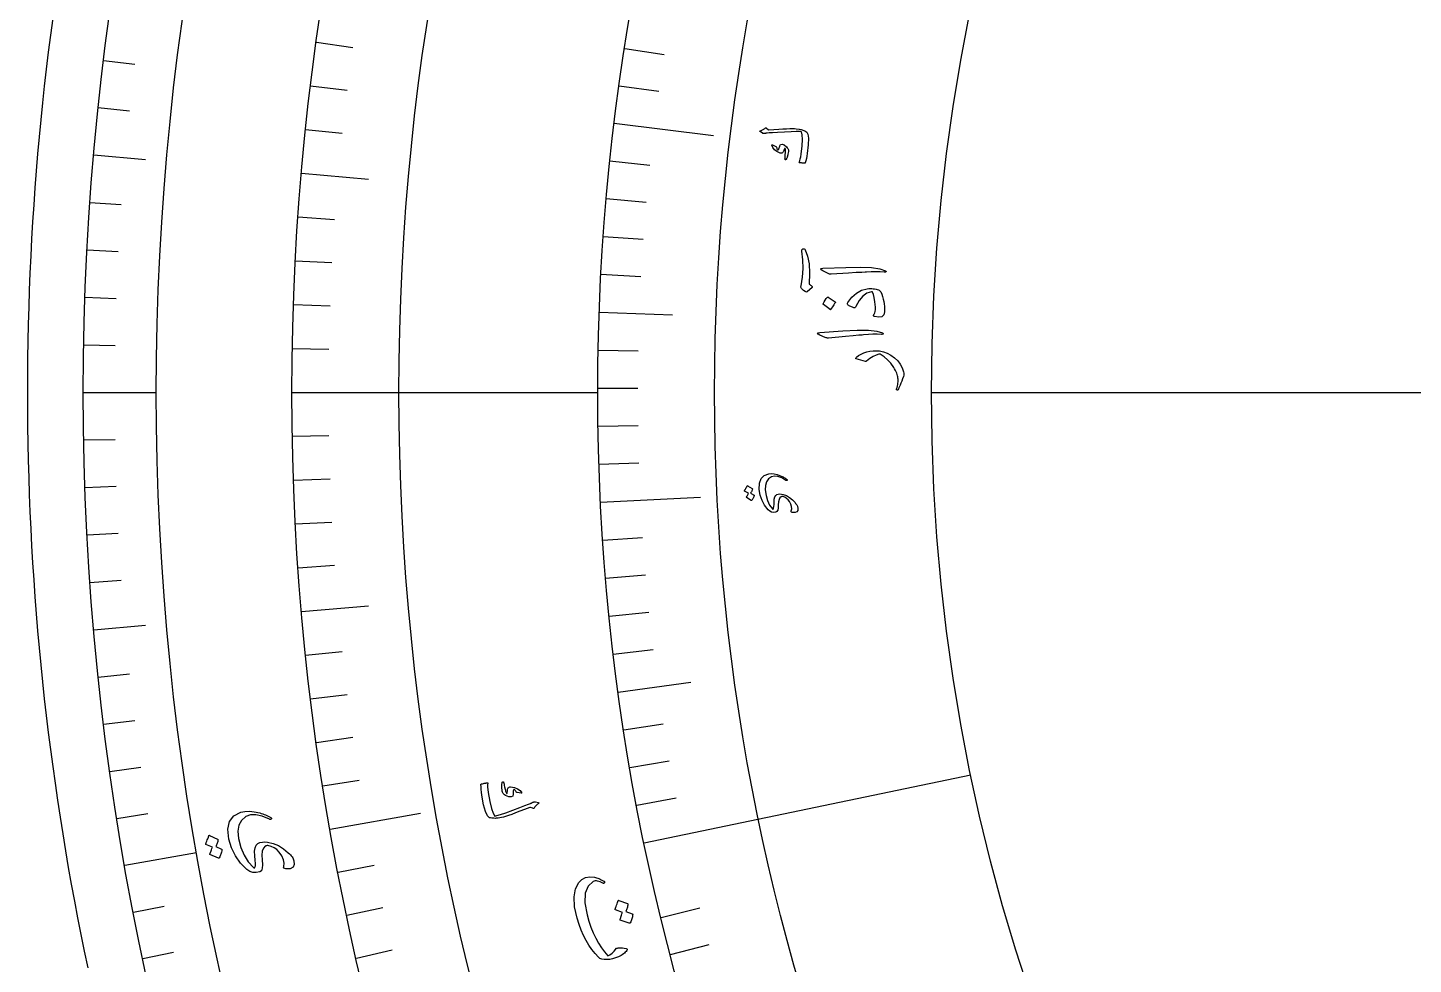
# Model space of a CAD drawing. Header units: millimetres. Extents: x -92 to 92, y -92 to 120.
# Drawn here: x -92.5 to -46.41, y -19.04 to 12.14 of the extents above; entities that cross this region are included whole.
import ezdxf

# ---------------------------------------------------------------- set-up
doc = ezdxf.new("R2010")
doc.units = ezdxf.units.MM
for name, color, linetype in [('CUT_OUTER', 1, 'Continuous'), ('ENGRAVE', 7, 'Continuous'), ('ENGRAVE_FINE', 8, 'Continuous'), ('TEXT', 5, 'Continuous')]:
    doc.layers.add(name, color=color, linetype=linetype)

msp = doc.modelspace()

# ---------------------------------------------------------------- linework, layer by layer
at = {"layer": 'CUT_OUTER'}
msp.add_lwpolyline([(-90.4944, -19.1578), (-90.6102, -18.6022), (-90.7226, -18.0459), (-90.8317, -17.4889), (-90.9373, -16.9312), (-91.0394, -16.3729), (-91.1382, -15.814), (-91.2335, -15.2545), (-91.3254, -14.6944), (-91.4138, -14.1337), (-91.4988, -13.5726), (-91.5804, -13.0109), (-91.6585, -12.4487), (-91.7332, -11.8861), (-91.8044, -11.323), (-91.8721, -10.7595), (-91.9364, -10.1956), (-91.9972, -9.6313), (-92.0546, -9.0666), (-92.1085, -8.5016), (-92.1589, -7.9363), (-92.2059, -7.3706), (-92.2494, -6.8047), (-92.2894, -6.2386), (-92.3259, -5.6722), (-92.359, -5.1056), (-92.3886, -4.5388), (-92.4147, -3.9718), (-92.4373, -3.4047), (-92.4565, -2.8374), (-92.4721, -2.2701), (-92.4843, -1.7026), (-92.493, -1.1351), (-92.4983, -0.5676), (-92.5, 0), (-92.4983, 0.5676), (-92.493, 1.1351), (-92.4843, 1.7026), (-92.4721, 2.2701), (-92.4565, 2.8374), (-92.4373, 3.4047), (-92.4147, 3.9718), (-92.3886, 4.5388), (-92.359, 5.1056), (-92.3259, 5.6722), (-92.2894, 6.2386), (-92.2494, 6.8047), (-92.2059, 7.3706), (-92.1589, 7.9363), (-92.1085, 8.5016), (-92.0546, 9.0666), (-91.9972, 9.6313), (-91.9364, 10.1956), (-91.8721, 10.7595), (-91.8044, 11.323), (-91.7332, 11.8861), (-91.6585, 12.4487)], dxfattribs=at)
at = {"layer": 'ENGRAVE'}
for points in [[(-72.9902, 8.9549), (-69.685, 8.5494)], [(-90.305, 7.9007), (-88.5773, 7.7495)], [(-83.3939, 7.296), (-81.164, 7.1009)], [(-73.4891, 2.6675), (-71.0487, 2.5789)], [(-90.65, 0), (-88.2219, 0)], [(-83.7125, 0), (-73.5375, 0)], [(-62.4375, 0), (62.4375, 0)], [(-73.4465, -3.6577), (-70.1206, -3.4921)], [(-83.3939, -7.296), (-81.164, -7.1009)], [(-90.305, -7.9007), (-88.5773, -7.7495)], [(-72.858, -9.9739), (-70.4385, -9.6427)], [(-71.9938, -14.9885), (-61.1268, -12.7261)], [(-82.4407, -14.5365), (-79.4346, -14.0065)], [(-89.2728, -15.7412), (-86.8816, -15.3196)]]:
    msp.add_lwpolyline(points, dxfattribs=at)
for radius in [90.65, 90.65, 88.2219, 83.7125, 83.7125, 80.1513, 73.5375, 73.5375, 69.6525, 62.4375, 62.4375]:
    msp.add_circle((0, 0), radius, dxfattribs=at)
at = {"layer": 'ENGRAVE_FINE'}
for points in [[(-82.8978, 11.6505), (-81.6887, 11.4806)], [(-72.6408, 11.4491), (-71.325, 11.2417)], [(-89.9743, 11.0475), (-88.9414, 10.9206)], [(-83.0885, 10.202), (-81.8766, 10.0532)], [(-72.8261, 10.2039), (-71.507, 10.019)], [(-90.1534, 9.4755), (-89.1185, 9.3667)], [(-83.2539, 8.7503), (-82.0396, 8.6227)], [(-73.133, 7.7027), (-71.8083, 7.5632)], [(-90.4292, 6.3234), (-89.3911, 6.2508)], [(-73.2543, 6.4474), (-71.9274, 6.3307)], [(-83.5086, 5.8395), (-82.2906, 5.7543)], [(-73.3542, 5.1896), (-72.0255, 5.0956)], [(-90.5258, 4.7443), (-89.4866, 4.6898)], [(-83.5978, 4.3812), (-82.3784, 4.3173)], [(-73.4324, 3.9295), (-72.1023, 3.8583)], [(-90.5948, 3.1636), (-89.5548, 3.1273)], [(-83.6615, 2.9215), (-82.4412, 2.8789)], [(-90.6362, 1.5821), (-89.5957, 1.5639)], [(-83.6998, 1.461), (-82.4789, 1.4397)], [(-73.5241, 1.404), (-72.1923, 1.3786)], [(-73.5374, 0.1393), (-72.2054, 0.1368)], [(-73.5289, -1.1261), (-72.197, -1.1057)], [(-90.6362, -1.5821), (-89.5957, -1.5639)], [(-83.6998, -1.461), (-82.4789, -1.4397)], [(-73.4986, -2.3919), (-72.1673, -2.3486)], [(-90.5948, -3.1636), (-89.5548, -3.1273)], [(-83.6615, -2.9215), (-82.4412, -2.8789)], [(-83.5978, -4.3812), (-82.3784, -4.3173)], [(-90.5258, -4.7443), (-89.4866, -4.6898)], [(-73.3725, -4.9232), (-72.0435, -4.834)], [(-83.5086, -5.8395), (-82.2906, -5.7543)], [(-90.4292, -6.3234), (-89.3911, -6.2508)], [(-73.2767, -6.1879), (-71.9494, -6.0758)], [(-73.159, -7.4515), (-71.8339, -7.3166)], [(-83.2539, -8.7503), (-82.0396, -8.6227)], [(-73.0194, -8.7137), (-71.6968, -8.5558)], [(-90.1534, -9.4755), (-89.1185, -9.3667)], [(-83.0885, -10.202), (-81.8766, -10.0532)], [(-89.9743, -11.0475), (-88.9414, -10.9206)], [(-72.6747, -11.2319), (-71.3583, -11.0285)], [(-82.8978, -11.6505), (-81.6887, -11.4806)], [(-72.4695, -12.4873), (-71.1569, -12.2611)], [(-89.7678, -12.616), (-88.7373, -12.4712)], [(-82.6819, -13.0955), (-81.4759, -12.9045)], [(-72.2426, -13.7396), (-70.934, -13.4907)], [(-89.5339, -14.1808), (-88.5061, -14.018)], [(-82.1745, -15.9731), (-80.9759, -15.7401)], [(-88.9845, -17.2968), (-87.963, -17.0983)], [(-81.8832, -17.4048), (-80.6889, -17.1509)], [(-71.4311, -17.4746), (-70.1373, -17.1581)], [(-71.1172, -18.711), (-69.8291, -18.3721)], [(-88.6691, -18.8472), (-87.6512, -18.6308)], [(-81.567, -18.8312), (-80.3772, -18.5565)]]:
    msp.add_lwpolyline(points, dxfattribs=at)
at = {"layer": 'TEXT'}
for points in [[(-68.123, 8.7082), (-68.0993, 8.7172), (-68.0767, 8.7269), (-68.0552, 8.7373), (-68.0347, 8.7483), (-68.0154, 8.7602), (-67.9971, 8.7729), (-67.9798, 8.7866), (-67.9637, 8.8013), (-67.9549, 8.8066), (-67.9455, 8.8075), (-67.9353, 8.804), (-67.9243, 8.7962), (-67.867, 8.7503), (-67.8608, 8.7457), (-67.8554, 8.7424), (-67.851, 8.7402), (-67.8474, 8.7392), (-67.675, 8.752), (-67.5193, 8.7623), (-67.3804, 8.7702), (-67.2582, 8.7756), (-67.153, 8.7785), (-67.0648, 8.7789), (-66.9937, 8.7767), (-66.9396, 8.772), (-66.8381, 8.7587), (-66.8062, 8.7526), (-66.7743, 8.7451), (-66.7425, 8.7359), (-66.7108, 8.7252), (-66.6792, 8.7128), (-66.6477, 8.6986), (-66.6163, 8.6825), (-66.5849, 8.6647), (-66.5439, 8.5962), (-66.5282, 8.4551), (-66.5372, 8.2414), (-66.5704, 7.955), (-66.5841, 7.8659), (-66.599, 7.7837), (-66.6151, 7.7085), (-66.6325, 7.6402), (-66.6359, 7.6342), (-66.6405, 7.6301), (-66.6461, 7.628), (-66.6528, 7.6279), (-66.6848, 7.6296), (-66.7139, 7.6314), (-66.7401, 7.6333), (-66.7634, 7.6353), (-66.784, 7.6373), (-66.8023, 7.6395), (-66.8182, 7.6417), (-66.8317, 7.6441), (-66.8393, 7.6459), (-66.8433, 7.6491), (-66.8437, 7.6538), (-66.8405, 7.6598), (-66.8202, 7.7065), (-66.8023, 7.7676), (-66.7865, 7.8431), (-66.7728, 7.933), (-66.7404, 8.2025), (-66.727, 8.4148), (-66.7332, 8.5701), (-66.7593, 8.6684), (-66.8223, 8.6765), (-66.9386, 8.6785), (-67.108, 8.6745), (-67.3306, 8.6642), (-67.5537, 8.6518), (-67.7225, 8.6416), (-67.8371, 8.6336), (-67.8974, 8.6281), (-67.914, 8.6261), (-67.9295, 8.6241), (-67.9439, 8.6224), (-67.9573, 8.6207), (-67.9695, 8.6192), (-67.9803, 8.6178), (-67.9898, 8.6164), (-67.998, 8.6152), (-68.0157, 8.6137), (-68.0322, 8.6152), (-68.0476, 8.6199), (-68.0617, 8.6275), (-68.1354, 8.6776), (-68.1403, 8.6816), (-68.1433, 8.6856), (-68.1445, 8.6896), (-68.1438, 8.6937), (-68.1405, 8.6984), (-68.1359, 8.7024), (-68.1301, 8.7056), (-68.123, 8.7082)], [(-67.7447, 8.2315), (-67.7437, 8.2354), (-67.7417, 8.2386), (-67.7387, 8.2412), (-67.7348, 8.2431), (-67.7315, 8.2435), (-67.728, 8.2433), (-67.7242, 8.2426), (-67.7203, 8.2413), (-67.6158, 8.184), (-67.6053, 8.1773), (-67.5974, 8.1706), (-67.5921, 8.164), (-67.5895, 8.1574), (-67.5853, 8.1302), (-67.5783, 8.1067), (-67.5684, 8.0868), (-67.5558, 8.0706), (-67.5486, 8.0668), (-67.5401, 8.0698), (-67.5303, 8.0795), (-67.5191, 8.0959), (-67.5137, 8.1071), (-67.5084, 8.1188), (-67.5034, 8.1308), (-67.4987, 8.1433), (-67.4941, 8.1563), (-67.4896, 8.17), (-67.4854, 8.1844), (-67.4813, 8.1995), (-67.453, 8.2499), (-67.4059, 8.2613), (-67.3402, 8.234), (-67.2558, 8.1679), (-67.2315, 8.142), (-67.213, 8.1173), (-67.2005, 8.0939), (-67.1938, 8.0717), (-67.1918, 8.0479), (-67.1937, 8.0157), (-67.1994, 7.975), (-67.2091, 7.9257), (-67.2145, 7.9006), (-67.2206, 7.8769), (-67.2273, 7.8546), (-67.2346, 7.8337), (-67.2421, 7.8142), (-67.2495, 7.7959), (-67.2567, 7.7789), (-67.2638, 7.7632), (-67.2705, 7.7538), (-67.2777, 7.7474), (-67.2853, 7.7439), (-67.2934, 7.7434), (-67.3014, 7.7457), (-67.3068, 7.7502), (-67.3096, 7.7572), (-67.3097, 7.7664), (-67.3083, 7.7957), (-67.3061, 7.8289), (-67.3032, 7.8659), (-67.2996, 7.9068), (-67.2929, 7.9832), (-67.2903, 8.0431), (-67.2921, 8.0866), (-67.2981, 8.1138), (-67.3002, 8.1175), (-67.3032, 8.1197), (-67.3072, 8.1205), (-67.3121, 8.1197), (-67.3153, 8.1183), (-67.3185, 8.1152), (-67.3215, 8.1106), (-67.3245, 8.1043), (-67.3463, 8.0456), (-67.3566, 8.0211), (-67.3685, 8.0006), (-67.382, 7.9839), (-67.3972, 7.9712), (-67.4145, 7.9609), (-67.4316, 7.9557), (-67.4488, 7.9554), (-67.4658, 7.9602), (-67.5785, 8.0123), (-67.6625, 8.0748), (-67.7179, 8.1479), (-67.7447, 8.2315)], [(-66.7513, 4.6986), (-66.7519, 4.7255), (-66.7455, 4.747), (-66.732, 4.7631), (-66.7114, 4.7738), (-66.6885, 4.7776), (-66.6682, 4.7731), (-66.6505, 4.7603), (-66.6353, 4.7391), (-66.555, 4.5315), (-66.5075, 4.2727), (-66.4924, 3.9627), (-66.5089, 3.601), (-66.4815, 3.5849), (-66.4572, 3.5691), (-66.4361, 3.5534), (-66.4181, 3.5379), (-66.4063, 3.5248), (-66.4006, 3.5128), (-66.4012, 3.5019), (-66.408, 3.4922), (-66.566, 3.3485), (-66.5931, 3.3392), (-66.6347, 3.3544), (-66.6907, 3.3943), (-66.7611, 3.4589), (-66.772, 3.4761), (-66.7779, 3.4971), (-66.779, 3.5219), (-66.7751, 3.5505), (-66.7281, 3.8362), (-66.7085, 4.1226), (-66.7162, 4.4099), (-66.7513, 4.6986)], [(-66.0502, 4.045), (-66.1061, 4.0791), (-66.1249, 4.105), (-66.1066, 4.1226), (-66.0511, 4.1318), (-65.2804, 4.1566), (-64.8074, 4.1696), (-64.4312, 4.155), (-64.1518, 4.1134), (-63.9689, 4.0451), (-63.9543, 4.0338), (-63.9467, 4.0242), (-63.946, 4.0162), (-63.9523, 4.0098), (-63.9618, 4.005), (-63.974, 4.0018), (-63.9888, 4.0004), (-64.0062, 4.0007), (-64.1417, 4.0092), (-64.2857, 4.0119), (-64.4383, 4.0089), (-64.5996, 4.0001), (-64.6416, 3.9986), (-64.7554, 3.9932), (-64.9408, 3.9839), (-65.1978, 3.9706), (-65.7681, 3.9349), (-65.7983, 3.9351), (-65.8259, 3.9384), (-65.851, 3.9447), (-65.8736, 3.954)], [(-65.0226, 2.8162), (-65.0594, 2.8303), (-65.0924, 2.8441), (-65.1217, 2.8575), (-65.1473, 2.8706), (-65.1694, 2.8832), (-65.1881, 2.895), (-65.2036, 2.906), (-65.2158, 2.9164), (-65.2273, 2.9321), (-65.2316, 2.9495), (-65.2287, 2.9686), (-65.2188, 2.9893), (-65.0857, 3.1703), (-64.9344, 3.3067), (-64.7652, 3.3986), (-64.5781, 3.4462), (-64.5251, 3.4514), (-64.4734, 3.4539), (-64.423, 3.4538), (-64.374, 3.4509), (-64.3266, 3.4453), (-64.2814, 3.4366), (-64.2383, 3.4249), (-64.1973, 3.4103), (-64.1756, 3.398), (-64.1564, 3.3824), (-64.1398, 3.3634), (-64.1256, 3.341), (-64.0929, 3.265), (-64.0652, 3.1869), (-64.0427, 3.1069), (-64.0253, 3.0248), (-64.0125, 2.941), (-64.004, 2.856), (-63.9998, 2.7696), (-63.9998, 2.6818), (-64.0217, 2.5786), (-64.0833, 2.5173), (-64.1848, 2.498), (-64.3262, 2.5206), (-64.3414, 2.5271), (-64.353, 2.5357), (-64.361, 2.5466), (-64.3654, 2.5596), (-64.3636, 2.5707), (-64.359, 2.582), (-64.3517, 2.5937), (-64.3416, 2.6055), (-64.3195, 2.6427), (-64.3058, 2.6938), (-64.3005, 2.759), (-64.3035, 2.8381), (-64.3208, 3.0105), (-64.3423, 3.1515), (-64.3682, 3.2612), (-64.3986, 3.3396), (-64.4031, 3.3438), (-64.4108, 3.3465), (-64.4217, 3.3479), (-64.4359, 3.3478), (-64.5864, 3.3025), (-64.7223, 3.2063), (-64.8431, 3.0589), (-64.9486, 2.8603), (-64.9636, 2.8343), (-64.981, 2.8183), (-65.0007, 2.8123), (-65.0226, 2.8162)], [(-66.031, 2.9208), (-66.0347, 2.9249), (-66.0368, 2.9306), (-66.0373, 2.9379), (-66.0361, 2.9466), (-66.0087, 3.0077), (-65.9759, 3.0649), (-65.9377, 3.1182), (-65.8942, 3.1675), (-65.8877, 3.1722), (-65.8813, 3.1741), (-65.8751, 3.1732), (-65.869, 3.1695), (-65.6382, 3.0086), (-65.6327, 3.0027), (-65.6317, 2.9955), (-65.635, 2.9869), (-65.6427, 2.9769), (-65.6494, 2.9682), (-65.6594, 2.9545), (-65.6728, 2.9358), (-65.6896, 2.912), (-65.7097, 2.8828), (-65.7331, 2.8478), (-65.76, 2.8068), (-65.7902, 2.76), (-65.7952, 2.7538), (-65.8, 2.7508), (-65.8047, 2.751), (-65.8092, 2.7544)], [(-66.1464, 1.9084), (-66.2034, 1.9408), (-66.2231, 1.9661), (-66.2053, 1.9842), (-66.1501, 1.9952), (-65.3806, 2.0449), (-64.9083, 2.0732), (-64.5319, 2.0708), (-64.2512, 2.0382), (-64.0662, 1.9758), (-64.0513, 1.9651), (-64.0433, 1.9557), (-64.0424, 1.9477), (-64.0485, 1.9411), (-64.0578, 1.936), (-64.0699, 1.9324), (-64.0846, 1.9305), (-64.1021, 1.9303), (-64.2377, 1.9344), (-64.3818, 1.9325), (-64.5342, 1.9245), (-64.6951, 1.9105), (-64.7371, 1.9076), (-64.8506, 1.8986), (-65.0356, 1.8833), (-65.292, 1.8616), (-65.8609, 1.8076), (-65.891, 1.8068), (-65.9188, 1.8092), (-65.9441, 1.8147), (-65.967, 1.8233)], [(-64.9394, 1.1117), (-64.945, 1.1136), (-64.9495, 1.1158), (-64.9528, 1.1184), (-64.9549, 1.1214), (-64.9555, 1.1303), (-64.9514, 1.141), (-64.9425, 1.1537), (-64.929, 1.1682), (-64.86, 1.2243), (-64.7805, 1.2723), (-64.6906, 1.3121), (-64.5903, 1.3437), (-64.4824, 1.3676), (-64.3764, 1.3814), (-64.2721, 1.385), (-64.1696, 1.3785), (-64.0351, 1.348), (-63.9064, 1.3), (-63.7836, 1.2345), (-63.6664, 1.1516), (-63.5606, 1.0534), (-63.4748, 0.942), (-63.409, 0.8174), (-63.363, 0.6794), (-63.3554, 0.6424), (-63.3536, 0.6056), (-63.3577, 0.5688), (-63.3676, 0.532), (-63.3985, 0.4473), (-63.4271, 0.3708), (-63.4534, 0.3024), (-63.4774, 0.2422), (-63.4993, 0.1905), (-63.5189, 0.1474), (-63.5363, 0.1129), (-63.5515, 0.087), (-63.5562, 0.0816), (-63.5609, 0.0778), (-63.5656, 0.0755), (-63.5703, 0.0747), (-63.5764, 0.0753), (-63.582, 0.077), (-63.5873, 0.0799), (-63.5922, 0.084), (-63.5959, 0.0892), (-63.5977, 0.0955), (-63.5975, 0.1031), (-63.5953, 0.1117), (-63.5808, 0.1645), (-63.5688, 0.2149), (-63.5593, 0.263), (-63.5523, 0.3087), (-63.5479, 0.3526), (-63.546, 0.3949), (-63.5466, 0.4357), (-63.5498, 0.475), (-63.5558, 0.5142), (-63.5652, 0.5548), (-63.5778, 0.5968), (-63.5937, 0.6402), (-63.6131, 0.685), (-63.6362, 0.7312), (-63.663, 0.7789), (-63.6934, 0.828), (-63.7913, 0.9662), (-63.8979, 1.0854), (-64.0133, 1.1853), (-64.1375, 1.2659), (-64.1475, 1.2711), (-64.1592, 1.2741), (-64.1725, 1.2747), (-64.1874, 1.2731), (-64.276, 1.2421), (-64.3747, 1.1925), (-64.4834, 1.1242), (-64.6022, 1.037), (-64.6097, 1.0333), (-64.6164, 1.031), (-64.6223, 1.0303), (-64.6273, 1.0312)], [(-67.1036, -3.9443), (-67.085, -3.8757), (-67.0884, -3.8006), (-67.1138, -3.7189), (-67.1611, -3.6305), (-67.2046, -3.575), (-67.2554, -3.5295), (-67.3134, -3.494), (-67.3788, -3.4685), (-67.3917, -3.4663), (-67.405, -3.4667), (-67.4187, -3.4698), (-67.4328, -3.4755), (-67.4757, -3.511), (-67.5064, -3.5684), (-67.5249, -3.6478), (-67.5311, -3.7491), (-67.5361, -3.849), (-67.5511, -3.9223), (-67.5762, -3.9689), (-67.6115, -3.9889), (-67.6875, -3.9953), (-67.7562, -3.9842), (-67.8175, -3.9556), (-67.8714, -3.9093), (-67.9862, -3.7586), (-68.0733, -3.5957), (-68.1327, -3.4207), (-68.1642, -3.2338), (-68.1595, -3.0278), (-68.1051, -2.8717), (-68.0013, -2.7655), (-67.8484, -2.7093), (-67.7635, -2.703), (-67.6706, -2.7116), (-67.5699, -2.7351), (-67.4612, -2.7733), (-67.4308, -2.7869), (-67.4015, -2.8009), (-67.3732, -2.8154), (-67.3459, -2.8302), (-67.3195, -2.8456), (-67.2939, -2.8617), (-67.269, -2.8785), (-67.2449, -2.8959), (-67.2348, -2.9054), (-67.2305, -2.9141), (-67.232, -2.9219), (-67.2392, -2.929), (-67.2485, -2.9332), (-67.2578, -2.9345), (-67.2673, -2.933), (-67.2769, -2.9286), (-67.4188, -2.8487), (-67.5456, -2.803), (-67.6574, -2.7916), (-67.7542, -2.8148), (-67.8544, -2.8808), (-67.923, -2.9746), (-67.9599, -3.0962), (-67.965, -3.2454), (-67.9406, -3.4352), (-67.893, -3.6046), (-67.8223, -3.7536), (-67.7286, -3.8821), (-67.7209, -3.8897), (-67.7134, -3.8923), (-67.7062, -3.8899), (-67.6993, -3.8825), (-67.6874, -3.8536), (-67.6787, -3.804), (-67.6732, -3.734), (-67.6708, -3.6433), (-67.6644, -3.5509), (-67.647, -3.4797), (-67.6184, -3.4298), (-67.5788, -3.4012), (-67.5313, -3.3865), (-67.481, -3.3805), (-67.428, -3.3834), (-67.3721, -3.3949), (-67.2614, -3.436), (-67.1583, -3.4952), (-67.0629, -3.5727), (-66.9749, -3.6683), (-66.9539, -3.6938), (-66.9356, -3.7186), (-66.9198, -3.7428), (-66.9067, -3.7664), (-66.8962, -3.7892), (-66.888, -3.811), (-66.8822, -3.832), (-66.8788, -3.8521), (-66.8817, -3.9315), (-66.9136, -3.982), (-66.9747, -4.0036), (-67.065, -3.9962), (-67.0897, -3.988), (-67.1043, -3.9767), (-67.109, -3.9621), (-67.1036, -3.9443)], [(-68.339, -3.4224), (-68.3363, -3.425), (-68.3345, -3.4286), (-68.3337, -3.4333), (-68.334, -3.4392), (-68.3406, -3.4604), (-68.3481, -3.481), (-68.3563, -3.501), (-68.3654, -3.5204), (-68.3754, -3.5393), (-68.3865, -3.5578), (-68.3986, -3.576), (-68.4118, -3.5939), (-68.4159, -3.5975), (-68.4204, -3.5992), (-68.4252, -3.599), (-68.4304, -3.597), (-68.5942, -3.5034), (-68.5965, -3.5007), (-68.5967, -3.4966), (-68.5949, -3.491), (-68.591, -3.4841), (-68.5874, -3.4792), (-68.5825, -3.4714), (-68.5763, -3.4606), (-68.5689, -3.4467), (-68.56, -3.4298), (-68.5495, -3.4096), (-68.5376, -3.3861), (-68.5241, -3.3594), (-68.6511, -3.2846), (-68.655, -3.2811), (-68.6562, -3.2763), (-68.6545, -3.2704), (-68.65, -3.2632), (-68.6461, -3.2571), (-68.6403, -3.2473), (-68.6325, -3.234), (-68.6229, -3.2172), (-68.6113, -3.1966), (-68.5978, -3.1719), (-68.5824, -3.1431), (-68.5651, -3.1102), (-68.5621, -3.1068), (-68.559, -3.1052), (-68.5559, -3.1054), (-68.5527, -3.1075), (-68.3956, -3.2044), (-68.3928, -3.207), (-68.3911, -3.2106), (-68.3903, -3.2153), (-68.3906, -3.2212), (-68.3954, -3.2392), (-68.4012, -3.2567), (-68.4079, -3.2738), (-68.4155, -3.2903), (-68.424, -3.3064), (-68.4331, -3.322), (-68.4429, -3.3371), (-68.4533, -3.3517)], [(-75.516, -13.6903), (-75.5379, -13.7072), (-75.5585, -13.7244), (-75.5777, -13.7419), (-75.5956, -13.7598), (-75.612, -13.7782), (-75.627, -13.7971), (-75.6406, -13.8167), (-75.6527, -13.8369), (-75.6601, -13.8452), (-75.6698, -13.8492), (-75.6816, -13.8491), (-75.6957, -13.8448), (-75.7708, -13.817), (-75.7789, -13.8145), (-75.7856, -13.8128), (-75.791, -13.8121), (-75.795, -13.8122), (-75.9716, -13.8824), (-76.1314, -13.9447), (-76.2744, -13.9991), (-76.4005, -14.0457), (-76.5097, -14.0841), (-76.6019, -14.1141), (-76.6771, -14.1359), (-76.7354, -14.1492), (-76.8461, -14.1696), (-76.8815, -14.1741), (-76.9174, -14.177), (-76.9538, -14.1781), (-76.9906, -14.1776), (-77.0279, -14.1752), (-77.0657, -14.1709), (-77.1041, -14.1646), (-77.1429, -14.1563), (-77.2089, -14.0978), (-77.2726, -13.9536), (-77.3335, -13.7236), (-77.3907, -13.408), (-77.4044, -13.3086), (-77.4144, -13.2163), (-77.4207, -13.131), (-77.4235, -13.0527), (-77.4217, -13.0452), (-77.4181, -13.0395), (-77.4128, -13.0356), (-77.4058, -13.0333), (-77.3714, -13.0254), (-77.3401, -13.0185), (-77.3119, -13.0125), (-77.2866, -13.0074), (-77.2642, -13.0033), (-77.2442, -13), (-77.2267, -12.9976), (-77.2117, -12.996), (-77.2032, -12.9956), (-77.198, -12.9978), (-77.1962, -13.0026), (-77.1977, -13.01), (-77.2047, -13.0658), (-77.2049, -13.1362), (-77.1981, -13.2212), (-77.1843, -13.3208), (-77.1325, -13.6165), (-77.0774, -13.8452), (-77.0194, -14.0068), (-76.959, -14.1016), (-76.8903, -14.0888), (-76.7678, -14.0519), (-76.5917, -13.991), (-76.3618, -13.9062), (-76.1319, -13.8197), (-75.9581, -13.7537), (-75.8404, -13.708), (-75.7789, -13.6827), (-75.7621, -13.6752), (-75.7464, -13.6682), (-75.7319, -13.6617), (-75.7184, -13.6557), (-75.7061, -13.6501), (-75.6952, -13.6452), (-75.6856, -13.6407), (-75.6774, -13.6368), (-75.6593, -13.6295), (-75.6415, -13.6257), (-75.6239, -13.6254), (-75.6065, -13.6286), (-75.513, -13.6553), (-75.5065, -13.6577), (-75.502, -13.6608), (-75.4995, -13.6645), (-75.4988, -13.6688), (-75.5009, -13.6746), (-75.5044, -13.6801), (-75.5094, -13.6853), (-75.516, -13.6903)], [(-76.0663, -13.3261), (-76.0661, -13.3303), (-76.0672, -13.3343), (-76.0695, -13.3379), (-76.073, -13.3411), (-76.0764, -13.3425), (-76.0802, -13.3435), (-76.0843, -13.3439), (-76.0889, -13.3438), (-76.217, -13.3178), (-76.2302, -13.3142), (-76.2406, -13.3098), (-76.2482, -13.3046), (-76.253, -13.2987), (-76.266, -13.2719), (-76.2808, -13.2498), (-76.2974, -13.2323), (-76.3158, -13.2194), (-76.3245, -13.2178), (-76.3326, -13.2235), (-76.3399, -13.2366), (-76.3465, -13.2571), (-76.3487, -13.2705), (-76.3506, -13.2842), (-76.3521, -13.2982), (-76.3532, -13.3127), (-76.354, -13.3276), (-76.3543, -13.3432), (-76.3542, -13.3595), (-76.3537, -13.3764), (-76.3676, -13.4376), (-76.4135, -13.4645), (-76.4913, -13.457), (-76.6012, -13.4151), (-76.6351, -13.3958), (-76.6623, -13.3759), (-76.6829, -13.3553), (-76.6969, -13.3343), (-76.7065, -13.3101), (-76.7147, -13.2757), (-76.7213, -13.2313), (-76.7265, -13.1767), (-76.7285, -13.1487), (-76.7295, -13.122), (-76.7293, -13.0966), (-76.728, -13.0724), (-76.7261, -13.0496), (-76.7239, -13.0282), (-76.7215, -13.0082), (-76.7188, -12.9896), (-76.7145, -12.9777), (-76.7089, -12.9688), (-76.7019, -12.9628), (-76.6935, -12.9598), (-76.6844, -12.9597), (-76.6773, -12.9629), (-76.6723, -12.9693), (-76.6693, -12.9789), (-76.6619, -13.01), (-76.654, -13.0453), (-76.6456, -13.0849), (-76.6368, -13.1288), (-76.6203, -13.2107), (-76.6042, -13.274), (-76.5887, -13.3189), (-76.5737, -13.3453), (-76.5704, -13.3485), (-76.5665, -13.3499), (-76.5621, -13.3494), (-76.5571, -13.3471), (-76.5542, -13.3445), (-76.5519, -13.3403), (-76.5501, -13.3345), (-76.5489, -13.3271), (-76.5444, -13.259), (-76.5412, -13.2304), (-76.5351, -13.2053), (-76.526, -13.1837), (-76.5139, -13.1657), (-76.4989, -13.1496), (-76.4824, -13.1388), (-76.4644, -13.1333), (-76.4449, -13.133), (-76.3099, -13.152), (-76.2019, -13.1905), (-76.1207, -13.2485), (-76.0663, -13.3261)], [(-83.9823, -15.7851), (-83.9666, -15.6726), (-83.9871, -15.5542), (-84.0439, -15.4297), (-84.1367, -15.299), (-84.2169, -15.2197), (-84.3066, -15.1578), (-84.4059, -15.113), (-84.5148, -15.0856), (-84.5357, -15.0847), (-84.5568, -15.088), (-84.5779, -15.0956), (-84.5991, -15.1075), (-84.6601, -15.1724), (-84.6973, -15.2697), (-84.7108, -15.3995), (-84.7002, -15.5617), (-84.6879, -15.7215), (-84.6969, -15.8409), (-84.7273, -15.9201), (-84.7793, -15.9589), (-84.8986, -15.9846), (-85.0098, -15.9809), (-85.113, -15.9477), (-85.208, -15.885), (-85.4207, -15.6685), (-85.5918, -15.4267), (-85.7212, -15.1599), (-85.8084, -14.8685), (-85.8419, -14.5396), (-85.7863, -14.2802), (-85.6424, -14.0909), (-85.4105, -13.9716), (-85.2768, -13.9451), (-85.1277, -13.9407), (-84.9631, -13.9583), (-84.783, -13.9979), (-84.7321, -14.0135), (-84.6828, -14.03), (-84.6351, -14.0474), (-84.5888, -14.0657), (-84.5439, -14.085), (-84.5001, -14.1055), (-84.4572, -14.1272), (-84.4155, -14.1501), (-84.3976, -14.1631), (-84.3891, -14.1761), (-84.3899, -14.1889), (-84.4001, -14.2016), (-84.4139, -14.21), (-84.4285, -14.214), (-84.4438, -14.2134), (-84.46, -14.2083), (-84.701, -14.1093), (-84.9114, -14.0615), (-85.0911, -14.0653), (-85.2402, -14.1211), (-85.3864, -14.2457), (-85.4768, -14.4084), (-85.5114, -14.6092), (-85.4898, -14.8476), (-85.4133, -15.1447), (-85.3037, -15.4048), (-85.1615, -15.6276), (-84.9868, -15.8129), (-84.973, -15.8234), (-84.9606, -15.826), (-84.9497, -15.8208), (-84.9402, -15.8077), (-84.9271, -15.7592), (-84.9233, -15.6788), (-84.9287, -15.5663), (-84.9432, -15.4217), (-84.9517, -15.2735), (-84.9382, -15.1569), (-84.9029, -15.0719), (-84.8457, -15.0185), (-84.7733, -14.9857), (-84.6946, -14.9663), (-84.6098, -14.9602), (-84.5188, -14.9674), (-84.3349, -15.0105), (-84.1594, -15.0839), (-83.9924, -15.1876), (-83.8337, -15.3215), (-83.7952, -15.3577), (-83.7611, -15.3934), (-83.7312, -15.4286), (-83.7057, -15.4633), (-83.6843, -15.4972), (-83.667, -15.5303), (-83.6536, -15.5623), (-83.6442, -15.5934), (-83.6326, -15.7198), (-83.6731, -15.8063), (-83.7656, -15.853), (-83.9104, -15.8596), (-83.9512, -15.8517), (-83.9768, -15.8366), (-83.9872, -15.8144), (-83.9823, -15.7851)], [(-86.0483, -15.2037), (-86.0435, -15.2072), (-86.04, -15.2126), (-86.0378, -15.22), (-86.037, -15.2294), (-86.0433, -15.2645), (-86.051, -15.2989), (-86.0601, -15.3324), (-86.0706, -15.365), (-86.0827, -15.3972), (-86.0965, -15.4289), (-86.1121, -15.4604), (-86.1294, -15.4915), (-86.1353, -15.498), (-86.142, -15.5016), (-86.1498, -15.5023), (-86.1584, -15.5002), (-86.4373, -15.3836), (-86.4414, -15.3798), (-86.4425, -15.3732), (-86.4408, -15.364), (-86.4361, -15.3521), (-86.4313, -15.3437), (-86.4251, -15.3302), (-86.4175, -15.3117), (-86.4084, -15.2882), (-86.3977, -15.2594), (-86.3852, -15.2251), (-86.3709, -15.1853), (-86.3548, -15.14), (-86.5713, -15.0459), (-86.5783, -15.041), (-86.5811, -15.0337), (-86.5796, -15.0239), (-86.5739, -15.0116), (-86.569, -15.001), (-86.5617, -14.9843), (-86.552, -14.9616), (-86.5401, -14.9328), (-86.5258, -14.8976), (-86.5093, -14.8555), (-86.4905, -14.8066), (-86.4696, -14.7508), (-86.4655, -14.7447), (-86.461, -14.7415), (-86.4559, -14.7413), (-86.4504, -14.744), (-86.1817, -14.8675), (-86.1768, -14.871), (-86.1733, -14.8765), (-86.1712, -14.8839), (-86.1704, -14.8932), (-86.1745, -14.9229), (-86.1802, -14.952), (-86.1874, -14.9805), (-86.1963, -15.0084), (-86.2065, -15.0357), (-86.2178, -15.0623), (-86.2303, -15.0883), (-86.244, -15.1136)], [(-72.5722, -18.5766), (-72.5954, -18.607), (-72.622, -18.6362), (-72.6521, -18.6643), (-72.6858, -18.6912), (-72.7227, -18.717), (-72.7627, -18.7415), (-72.8057, -18.7648), (-72.8518, -18.7868), (-72.9462, -18.8244), (-73.0421, -18.8524), (-73.1396, -18.8707), (-73.2387, -18.8793), (-73.3296, -18.877), (-73.4059, -18.8635), (-73.4676, -18.8389), (-73.5148, -18.8032), (-73.6262, -18.6797), (-73.7314, -18.5451), (-73.8303, -18.3995), (-73.9229, -18.2429), (-74.0086, -18.0751), (-74.0871, -17.8961), (-74.1581, -17.7059), (-74.2216, -17.5047), (-74.3072, -17.1195), (-74.326, -16.7918), (-74.2786, -16.5222), (-74.1658, -16.3112), (-74.0627, -16.2123), (-73.9419, -16.1509), (-73.8034, -16.1265), (-73.6473, -16.1391), (-73.6125, -16.1472), (-73.5765, -16.1575), (-73.5393, -16.1701), (-73.501, -16.1849), (-73.4614, -16.2018), (-73.4207, -16.221), (-73.3788, -16.2424), (-73.3358, -16.2659), (-73.3232, -16.2742), (-73.3145, -16.2838), (-73.3096, -16.2947), (-73.3085, -16.3069), (-73.3097, -16.3155), (-73.3139, -16.3234), (-73.3209, -16.3307), (-73.3308, -16.3372), (-73.3406, -16.3414), (-73.3506, -16.3425), (-73.3608, -16.3404), (-73.3713, -16.3353), (-73.4131, -16.3136), (-73.4556, -16.2952), (-73.4988, -16.2801), (-73.5425, -16.2683), (-73.5831, -16.2625), (-73.621, -16.263), (-73.6561, -16.2696), (-73.6885, -16.2824), (-73.8606, -16.4342), (-73.9524, -16.669), (-73.9632, -16.9867), (-73.8919, -17.3866), (-73.8322, -17.6017), (-73.7646, -17.804), (-73.6892, -17.9935), (-73.6062, -18.1702), (-73.5155, -18.3343), (-73.4172, -18.4858), (-73.3114, -18.6249), (-73.1982, -18.7515), (-73.1309, -18.7191), (-73.0604, -18.6668), (-72.9868, -18.5946), (-72.9099, -18.5025), (-72.9014, -18.4981), (-72.8845, -18.4943), (-72.8592, -18.491), (-72.8255, -18.4884), (-72.8219, -18.4891), (-72.8189, -18.4894), (-72.8163, -18.4895), (-72.8144, -18.4892), (-72.7676, -18.4892), (-72.7145, -18.4929), (-72.6549, -18.5005), (-72.5888, -18.5118), (-72.5677, -18.5189), (-72.5579, -18.5321), (-72.5594, -18.5513), (-72.5722, -18.5766)], [(-72.389, -17.3528), (-72.3836, -17.356), (-72.3796, -17.3613), (-72.3769, -17.3688), (-72.3755, -17.3783), (-72.3802, -17.4149), (-72.3864, -17.4507), (-72.3942, -17.4857), (-72.4035, -17.52), (-72.4145, -17.5539), (-72.4273, -17.5875), (-72.442, -17.6209), (-72.4586, -17.6541), (-72.4644, -17.6612), (-72.4714, -17.6654), (-72.4795, -17.6667), (-72.4888, -17.6651), (-72.7908, -17.5649), (-72.7954, -17.5612), (-72.797, -17.5546), (-72.7956, -17.545), (-72.7913, -17.5324), (-72.7868, -17.5234), (-72.781, -17.5091), (-72.7739, -17.4896), (-72.7656, -17.4648), (-72.7559, -17.4344), (-72.7446, -17.3983), (-72.7317, -17.3563), (-72.7171, -17.3086), (-72.9518, -17.2269), (-72.9595, -17.2224), (-72.9628, -17.2151), (-72.9618, -17.2049), (-72.9564, -17.1918), (-72.9518, -17.1806), (-72.945, -17.1629), (-72.9361, -17.1389), (-72.925, -17.1085), (-72.9118, -17.0713), (-72.8967, -17.0269), (-72.8795, -16.9753), (-72.8604, -16.9165), (-72.8565, -16.9099), (-72.8518, -16.9063), (-72.8465, -16.9058), (-72.8404, -16.9082), (-72.549, -17.0167), (-72.5436, -17.0199), (-72.5396, -17.0253), (-72.537, -17.0327), (-72.5356, -17.0423), (-72.5383, -17.0731), (-72.5427, -17.1033), (-72.5488, -17.1331), (-72.5566, -17.1624), (-72.5659, -17.1911), (-72.5764, -17.2193), (-72.5882, -17.2469), (-72.6013, -17.2739)]]:
    msp.add_lwpolyline(points, close=True, dxfattribs=at)

doc.saveas('drawing.dxf')
